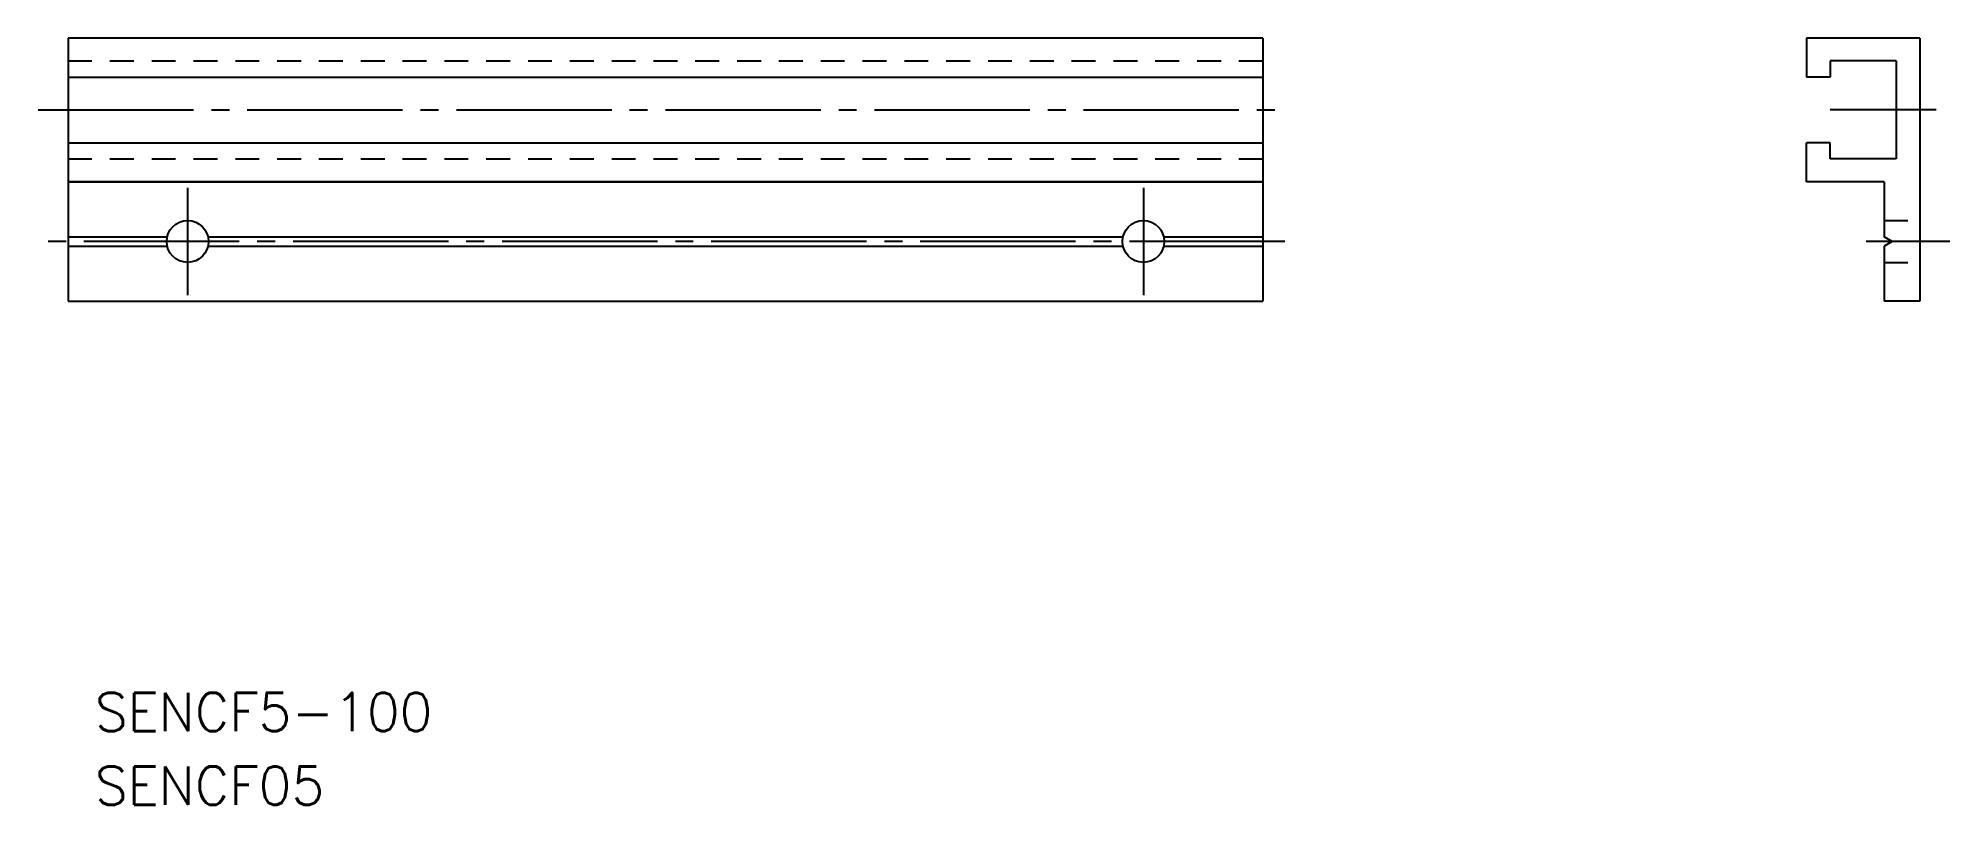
# Model space of a CAD drawing. Extents: x 9 to 169, y 117 to 181.
import ezdxf

# ---------------------------------------------------------------- set-up
doc = ezdxf.new("R2010")
doc.units = 0
doc.linetypes.add('CENTER', pattern=[17.5, 13, -1.5, 1.5, -1.5])
doc.linetypes.add('DASHED', pattern=[3.5, 2, -1.5])
doc.layers.get('0').update_dxf_attribs({"linetype": 'CONTINUOUS'})
doc.layers.add('CENTER', color=1, linetype='CENTER')
doc.styles.get("Standard").update_dxf_attribs({"font": 'txt.shx', "bigfont": '@extfont2.shx'})

msp = doc.modelspace()

# ---------------------------------------------------------------- linework, layer by layer
at = {"color": 7, "linetype": 'CONTINUOUS'}
for p, q in [((11.52, 181.14), (11.52, 159.14)), ((111.52, 181.14), (11.52, 181.14)), ((111.52, 181.14), (111.52, 159.14)), ((11.52, 177.89), (111.52, 177.89)), ((159.02, 177.89), (157.02, 177.89)), ((11.52, 174.89), (11.52, 174.89)), ((11.52, 172.39), (111.52, 172.39)), ((159.02, 172.39), (157.02, 172.39)), ((11.52, 169.14), (111.52, 169.14)), ((111.52, 169.14), (11.52, 169.14)), ((11.52, 168.64), (11.52, 168.64)), ((11.52, 164.52), (19.81, 164.52)), ((11.52, 163.75), (19.81, 163.75)), ((23.23, 164.52), (99.81, 164.52)), ((23.23, 163.75), (99.81, 163.75)), ((103.23, 164.52), (111.52, 164.52)), ((103.23, 163.75), (111.52, 163.75)), ((11.52, 159.14), (111.52, 159.14))]:
    msp.add_line(p, q, dxfattribs=at)
for p, q in [((157.02, 181.14), (157.02, 177.89)), ((166.52, 181.14), (157.02, 181.14)), ((166.52, 181.14), (166.52, 159.14)), ((159.02, 179.24), (159.02, 177.89)), ((164.52, 179.24), (164.52, 171.04)), ((157.02, 169.14), (157.02, 172.39)), ((159.02, 171.04), (159.02, 172.39)), ((163.52, 169.14), (157.02, 169.14)), ((163.52, 169.14), (163.52, 164.52)), ((164.19, 164.14), (163.52, 164.52)), ((164.19, 164.14), (163.52, 163.75)), ((163.52, 163.75), (163.52, 159.14)), ((166.52, 159.14), (163.52, 159.14))]:
    msp.add_line(p, q)
at = {"color": 3, "linetype": 'DASHED'}
for p, q in [((11.52, 179.24), (111.52, 179.24)), ((11.52, 171.04), (111.52, 171.04)), ((163.52, 165.89), (166.52, 165.89)), ((163.52, 162.39), (166.52, 162.39))]:
    msp.add_line(p, q, dxfattribs=at)
at = {"color": 7, "linetype": 'CONTINUOUS'}
for centre in [(21.52, 164.14), (101.52, 164.14)]:
    msp.add_circle(centre, 1.75, dxfattribs=at)
at = {"layer": 'CENTER', "color": 7, "linetype": 'CONTINUOUS'}
for p, q in [((164.52, 179.24), (159.02, 179.24)), ((164.52, 171.04), (159.02, 171.04))]:
    msp.add_line(p, q, dxfattribs=at)
at = {"layer": 'CENTER', "color": 1, "linetype": 'CENTER'}
for p, q in [((9.02, 175.14), (113.35, 175.14)), ((167.89, 175.14), (159.02, 175.14)), ((21.52, 168.64), (21.52, 159.64)), ((101.52, 168.64), (101.52, 159.64)), ((113.35, 164.14), (9.02, 164.14)), ((169.02, 164.14), (162.02, 164.14))]:
    msp.add_line(p, q, dxfattribs=at)

# ---------------------------------------------------------------- texts
for s, p in [('SENCF5-100', (13.76, 123.19)), ('SENCF05', (13.76, 117.03))]:
    msp.add_text(s, height=3.2).set_placement(p)

doc.saveas('drawing.dxf')
